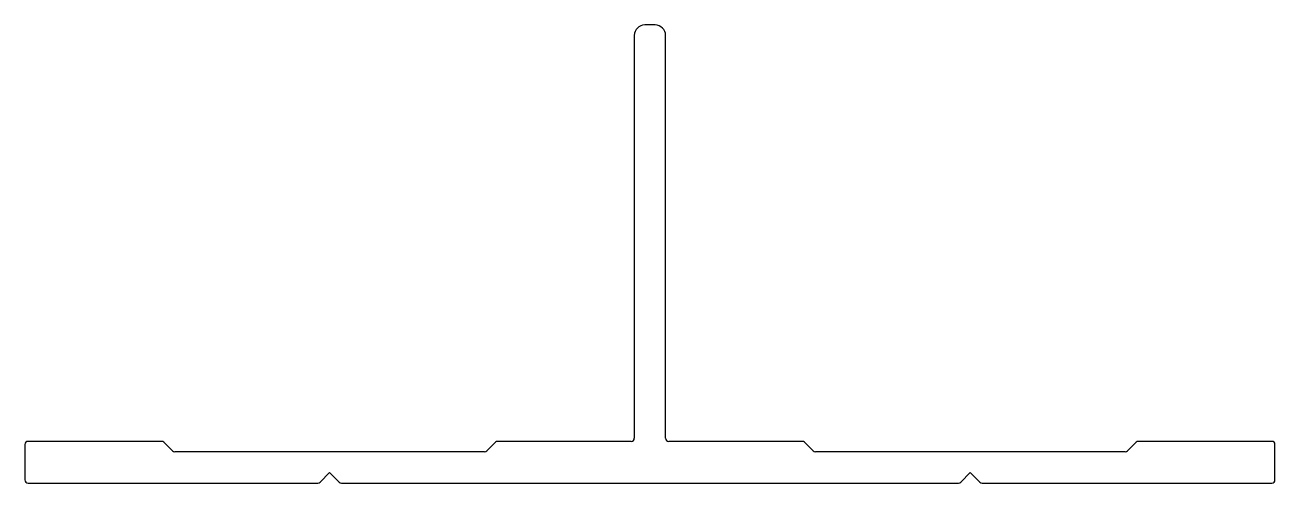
# Model space of a CAD drawing. Extents: x 1600 to 1720, y 1945 to 1989.
import ezdxf

# ---------------------------------------------------------------- set-up
doc = ezdxf.new("R2010")
doc.units = 0
doc.layers.get('0').update_dxf_attribs({"linetype": 'CONTINUOUS'})

msp = doc.modelspace()

# ---------------------------------------------------------------- linework, layer by layer
for p, q in [((1660.86, 1989.29), (1659.86, 1989.29)), ((1658.86, 1988.29), (1658.86, 1949.59)), ((1661.86, 1949.59), (1661.86, 1988.29)), ((1600.36, 1948.99), (1600.36, 1945.59)), ((1613.49, 1949.29), (1600.66, 1949.29)), ((1614.53, 1948.38), (1613.7, 1949.2)), ((1645.53, 1949.2), (1644.7, 1948.38)), ((1658.56, 1949.29), (1645.74, 1949.29)), ((1674.99, 1949.29), (1662.16, 1949.29)), ((1676.03, 1948.38), (1675.2, 1949.2)), ((1707.03, 1949.2), (1706.2, 1948.38)), ((1720.06, 1949.29), (1707.24, 1949.29)), ((1720.36, 1945.59), (1720.36, 1948.99)), ((1644.49, 1948.29), (1614.74, 1948.29)), ((1705.99, 1948.29), (1676.24, 1948.29)), ((1600.66, 1945.29), (1628.49, 1945.29)), ((1628.7, 1945.38), (1629.61, 1946.29)), ((1629.61, 1946.29), (1630.53, 1945.38)), ((1630.74, 1945.29), (1689.99, 1945.29)), ((1690.2, 1945.38), (1691.11, 1946.29)), ((1691.11, 1946.29), (1692.03, 1945.38)), ((1692.24, 1945.29), (1720.06, 1945.29))]:
    msp.add_line(p, q)
for centre, radius, start, end in [((1659.86, 1988.29), 1, 90, 180), ((1660.86, 1988.29), 1, 0, 90), ((1600.66, 1948.99), 0.3, 90, 180), ((1613.49, 1948.99), 0.3, 45, 90), ((1645.74, 1948.99), 0.3, 90, 135), ((1658.56, 1949.59), 0.3, 270, 360), ((1662.16, 1949.59), 0.3, 180, 270), ((1674.99, 1948.99), 0.3, 45, 90), ((1707.24, 1948.99), 0.3, 90, 135), ((1720.06, 1948.99), 0.3, 0, 90), ((1614.74, 1948.59), 0.3, 225, 270), ((1644.49, 1948.59), 0.3, 270, 315), ((1676.24, 1948.59), 0.3, 225, 270), ((1705.99, 1948.59), 0.3, 270, 315), ((1600.66, 1945.59), 0.3, 180, 270), ((1628.49, 1945.59), 0.3, 270, 315), ((1630.74, 1945.59), 0.3, 225, 270), ((1689.99, 1945.59), 0.3, 270, 315), ((1692.24, 1945.59), 0.3, 225, 270), ((1720.06, 1945.59), 0.3, 270, 360)]:
    msp.add_arc(centre, radius, start, end)

doc.saveas('drawing.dxf')
